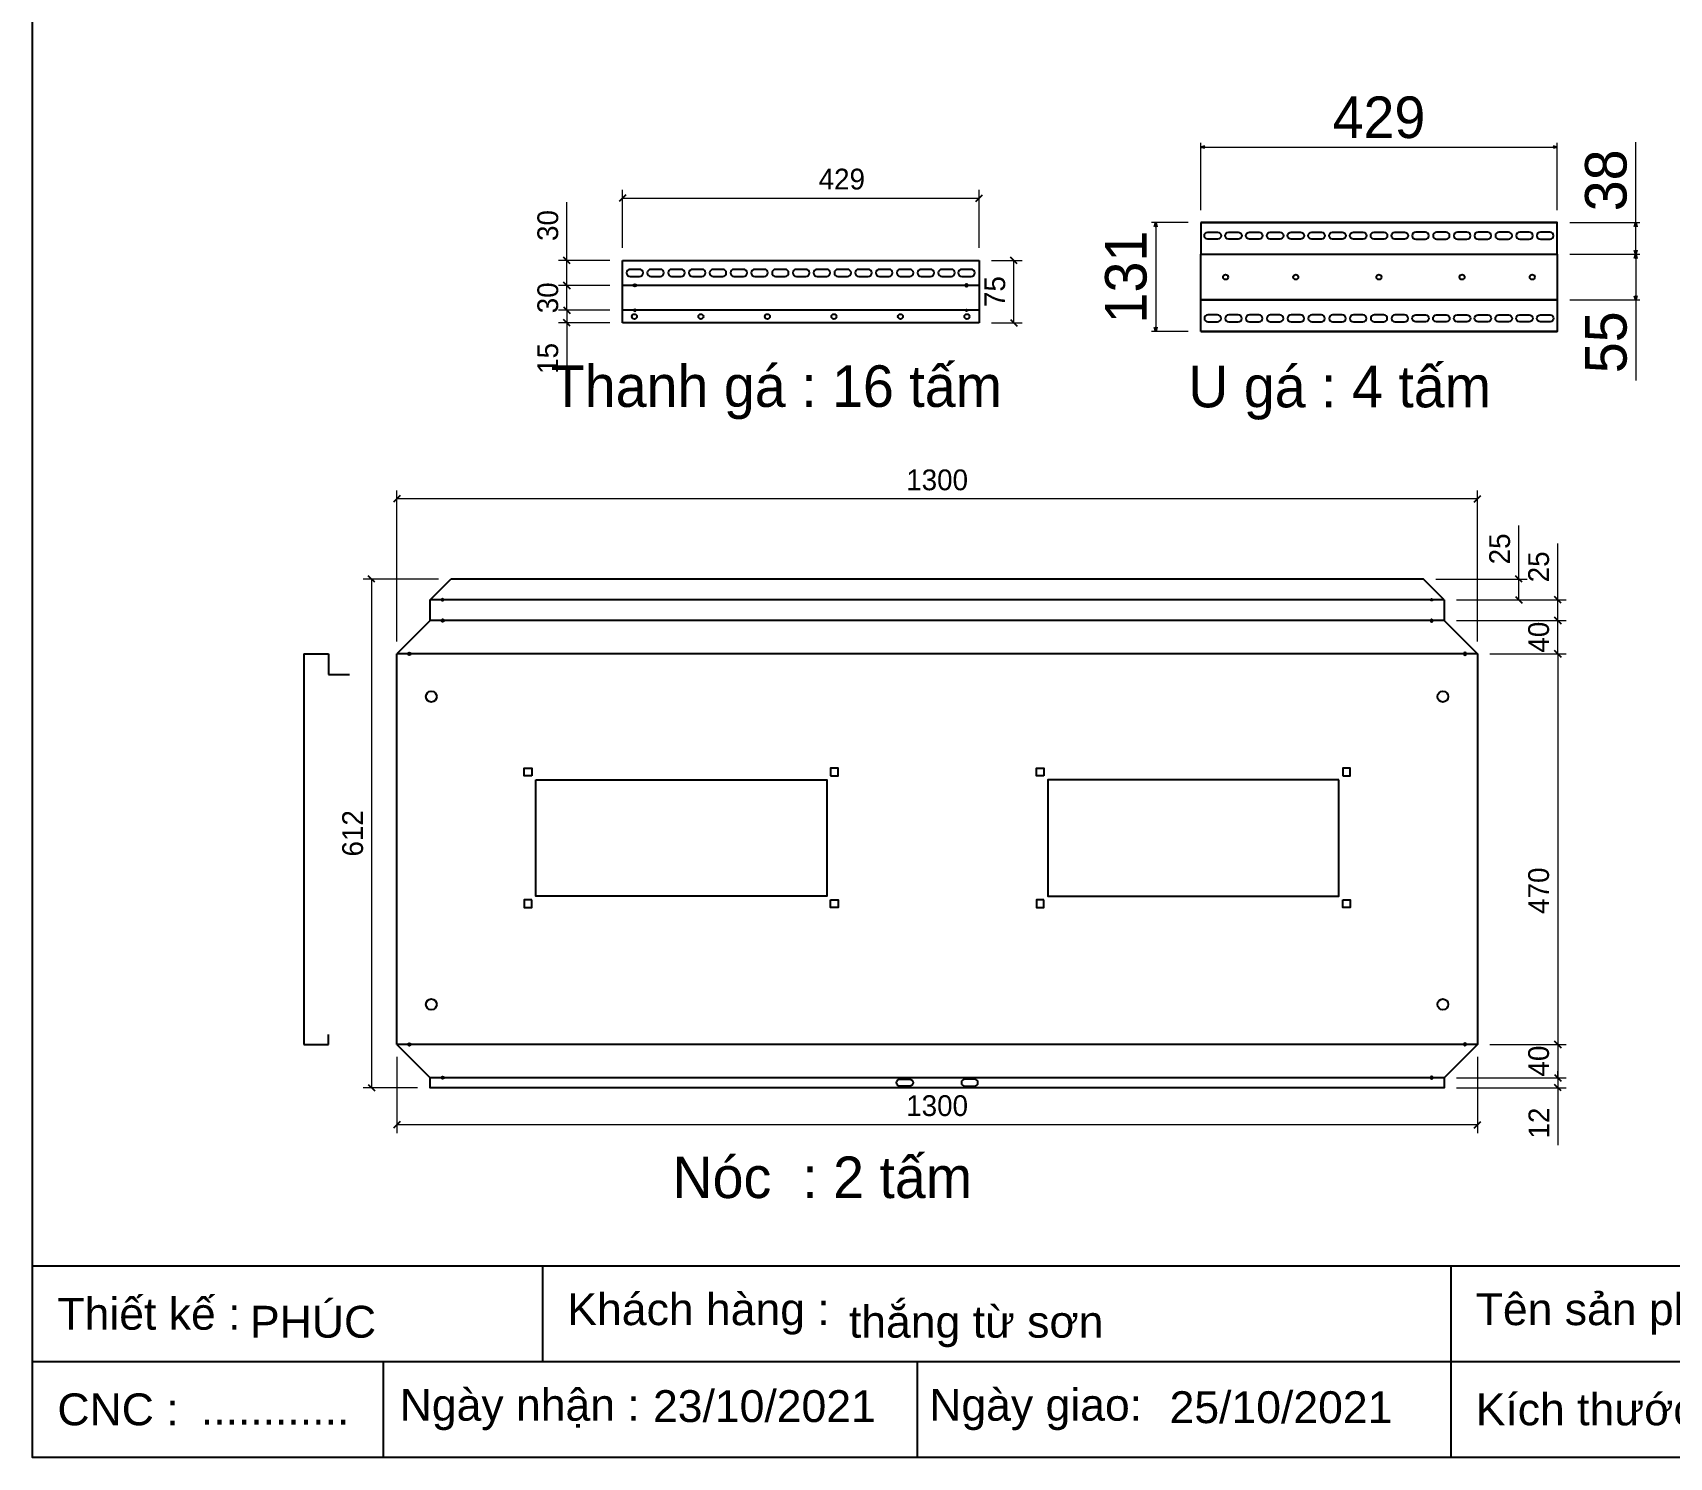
# Model space of a CAD drawing. Header units: millimetres. Extents: x 0 to 5692, y 0 to 4025.
# Drawn here: x 0 to 1968, y 0 to 1714 of the extents above; entities that cross this region are included whole.
import ezdxf

# ---------------------------------------------------------------- set-up
doc = ezdxf.new("R2010")
doc.units = ezdxf.units.MM
doc.layers.add('CNC', color=7, linetype='Continuous')
doc.layers.add('DIM', color=253, linetype='Continuous')
doc.styles.add('Arial', font='arial.ttf')
doc.dimstyles.new('CNC', dxfattribs={"dimtxt": 50, "dimasz": 5, "dimexe": 5, "dimexo": 15, "dimgap": 10, "dimtad": 1, "dimdec": 0, "dimtxsty": 'Standard', "dimblk": 'OPEN30', "dimcen": 10, "dimclrd": 5, "dimclre": 5, "dimclrt": 3, "dimazin": 3, "dimtfac": 1, "dimtdec": 0, "dimtmove": 0, "dimatfit": 3, "dimldrblk": 'ARCHTICK', "dimlwd": 9, "dimlwe": 9})
doc.dimstyles.new('Dim-25', dxfattribs={"dimtxt": 25, "dimasz": 8, "dimexe": 10, "dimexo": 15, "dimgap": 10, "dimtad": 1, "dimdec": 0, "dimtxsty": 'Standard', "dimblk": 'OBLIQUE', "dimcen": 10, "dimclrd": 5, "dimclre": 5, "dimclrt": 3, "dimazin": 3, "dimtfac": 1, "dimtdec": 0, "dimtmove": 0, "dimatfit": 3, "dimldrblk": 'OBLIQUE', "dimlwd": 9, "dimlwe": 9})

# ---------------------------------------------------------------- blocks, each defined once
blk = doc.blocks.new('*D28')
at = {"color": 0, "linetype": 'ByBlock', "lineweight": -2}
for p, q in [((441.9, 404.1), (433.9, 396.1)), ((1733.5, 396.1), (1741.5, 404.1))]:
    blk.add_line(p, q, dxfattribs=at)
at = {"layer": 'Defpoints', "color": 0, "transparency": 16777216}
for p in [(437.9, 496.7), (1737.5, 496.7), (437.9, 400.1)]:
    blk.add_point(p, dxfattribs=at)
at = {"layer": 'DIM', "color": 5, "lineweight": 9, "transparency": 16777216}
for p, q in [((437.9, 481.7), (437.9, 390.1)), ((1737.5, 481.7), (1737.5, 390.1)), ((1737.5, 400.1), (437.9, 400.1))]:
    blk.add_line(p, q, dxfattribs=at)
at = {"layer": 'DIM', "color": 3, "transparency": 16777216, "insert": (1087.7, 422.9), "char_height": 25, "attachment_point": 5}
blk.add_mtext('1300', dxfattribs=at)
blk = doc.blocks.new('_Oblique')
at = {"color": 0, "linetype": 'ByBlock', "lineweight": -2}
blk.add_line((-0.5, -0.5), (0.5, 0.5), dxfattribs=at)
blk = doc.blocks.new('*D29')
at = {"color": 0, "linetype": 'ByBlock', "lineweight": -2}
for p, q in [((1838.1, 962.7), (1830.1, 970.7)), ((1830.1, 500.7), (1838.1, 492.7))]:
    blk.add_line(p, q, dxfattribs=at)
at = {"layer": 'Defpoints', "color": 0, "transparency": 16777216}
for p in [(1737.5, 966.7), (1737.5, 496.7), (1834.1, 496.7)]:
    blk.add_point(p, dxfattribs=at)
at = {"layer": 'DIM', "color": 5, "lineweight": 9, "transparency": 16777216}
for p, q in [((1752.5, 966.7), (1844.1, 966.7)), ((1834.1, 966.7), (1834.1, 496.7)), ((1752.5, 496.7), (1844.1, 496.7))]:
    blk.add_line(p, q, dxfattribs=at)
at = {"layer": 'DIM', "color": 3, "transparency": 16777216, "insert": (1811.3, 681.7), "char_height": 25, "attachment_point": 5, "rotation": 90}
blk.add_mtext('470', dxfattribs=at)
blk = doc.blocks.new('*D30')
at = {"color": 0, "linetype": 'ByBlock', "lineweight": -2}
for p, q in [((1838.1, 492.7), (1830.1, 500.7)), ((1830.1, 460.7), (1838.1, 452.7))]:
    blk.add_line(p, q, dxfattribs=at)
at = {"layer": 'Defpoints', "color": 0, "transparency": 16777216}
for p in [(1737.5, 496.7), (1697.5, 456.7), (1834.1, 456.7)]:
    blk.add_point(p, dxfattribs=at)
at = {"layer": 'DIM', "color": 5, "lineweight": 9, "transparency": 16777216}
for p, q in [((1752.5, 496.7), (1844.1, 496.7)), ((1834.1, 496.7), (1834.1, 456.7)), ((1712.5, 456.7), (1844.1, 456.7))]:
    blk.add_line(p, q, dxfattribs=at)
at = {"layer": 'DIM', "color": 3, "transparency": 16777216, "insert": (1811.3, 476.7), "char_height": 25, "attachment_point": 5, "rotation": 90}
blk.add_mtext('40', dxfattribs=at)
blk = doc.blocks.new('*D31')
at = {"color": 0, "linetype": 'ByBlock', "lineweight": -2}
for p, q in [((1830.1, 460.7), (1838.1, 452.7)), ((1838.1, 440.7), (1830.1, 448.7))]:
    blk.add_line(p, q, dxfattribs=at)
at = {"layer": 'Defpoints', "color": 0, "transparency": 16777216}
for p in [(1697.5, 456.7), (1697.5, 444.7), (1834.1, 444.7)]:
    blk.add_point(p, dxfattribs=at)
at = {"layer": 'DIM', "color": 5, "lineweight": 9, "transparency": 16777216}
for p, q in [((1712.5, 456.7), (1844.1, 456.7)), ((1834.1, 456.7), (1834.1, 464.7)), ((1834.1, 456.7), (1834.1, 444.7)), ((1712.5, 444.7), (1844.1, 444.7)), ((1834.1, 444.7), (1834.1, 375.5))]:
    blk.add_line(p, q, dxfattribs=at)
at = {"layer": 'DIM', "color": 3, "transparency": 16777216, "insert": (1811.5, 402.1), "char_height": 25, "attachment_point": 5, "rotation": 90}
blk.add_mtext('12', dxfattribs=at)
blk = doc.blocks.new('*D32')
at = {"color": 0, "linetype": 'ByBlock', "lineweight": -2}
for p, q in [((411.6, 1052.7), (403.6, 1060.7)), ((403.6, 448.7), (411.6, 440.7))]:
    blk.add_line(p, q, dxfattribs=at)
at = {"layer": 'Defpoints', "color": 0, "transparency": 16777216}
for p in [(502.9, 1056.7), (407.6, 444.7), (477.9, 444.7)]:
    blk.add_point(p, dxfattribs=at)
at = {"layer": 'DIM', "color": 5, "lineweight": 9, "transparency": 16777216}
for p, q in [((487.9, 1056.7), (397.6, 1056.7)), ((407.6, 1056.7), (407.6, 444.7)), ((462.9, 444.7), (397.6, 444.7))]:
    blk.add_line(p, q, dxfattribs=at)
at = {"layer": 'DIM', "color": 3, "transparency": 16777216, "insert": (384.9, 750.7), "char_height": 25, "attachment_point": 5, "rotation": 90}
blk.add_mtext('612', dxfattribs=at)
blk = doc.blocks.new('*D33')
at = {"color": 0, "linetype": 'ByBlock', "lineweight": -2}
for p, q in [((1838.1, 1002.7), (1830.1, 1010.7)), ((1830.1, 970.7), (1838.1, 962.7))]:
    blk.add_line(p, q, dxfattribs=at)
at = {"layer": 'Defpoints', "color": 0, "transparency": 16777216}
for p in [(1697.5, 1006.7), (1834.1, 1006.7), (1737.5, 966.7)]:
    blk.add_point(p, dxfattribs=at)
at = {"layer": 'DIM', "color": 5, "lineweight": 9, "transparency": 16777216}
for p, q in [((1712.5, 1006.7), (1844.1, 1006.7)), ((1834.1, 966.7), (1834.1, 1006.7)), ((1752.5, 966.7), (1844.1, 966.7))]:
    blk.add_line(p, q, dxfattribs=at)
at = {"layer": 'DIM', "color": 3, "transparency": 16777216, "insert": (1811.3, 986.7), "char_height": 25, "attachment_point": 5, "rotation": 90}
blk.add_mtext('40', dxfattribs=at)
blk = doc.blocks.new('*D34')
at = {"color": 0, "linetype": 'ByBlock', "lineweight": -2}
for p, q in [((1838.1, 1027.7), (1830.1, 1035.7)), ((1830.1, 1010.7), (1838.1, 1002.7))]:
    blk.add_line(p, q, dxfattribs=at)
at = {"layer": 'Defpoints', "color": 0, "transparency": 16777216}
for p in [(1697.5, 1031.7), (1834.1, 1031.7), (1697.5, 1006.7)]:
    blk.add_point(p, dxfattribs=at)
at = {"layer": 'DIM', "color": 5, "lineweight": 9, "transparency": 16777216}
for p, q in [((1834.1, 1031.7), (1834.1, 1099.5)), ((1712.5, 1031.7), (1844.1, 1031.7)), ((1834.1, 1006.7), (1834.1, 1031.7)), ((1712.5, 1006.7), (1844.1, 1006.7))]:
    blk.add_line(p, q, dxfattribs=at)
at = {"layer": 'DIM', "color": 3, "transparency": 16777216, "insert": (1811.3, 1071.3), "char_height": 25, "attachment_point": 5, "rotation": 90}
blk.add_mtext('25', dxfattribs=at)
blk = doc.blocks.new('*D35')
at = {"color": 0, "linetype": 'ByBlock', "lineweight": -2}
for p, q in [((1791.2, 1052.7), (1783.2, 1060.7)), ((1783.2, 1035.7), (1791.2, 1027.7))]:
    blk.add_line(p, q, dxfattribs=at)
at = {"layer": 'Defpoints', "color": 0, "transparency": 16777216}
for p in [(1672.5, 1056.7), (1787.2, 1056.7), (1697.5, 1031.7)]:
    blk.add_point(p, dxfattribs=at)
at = {"layer": 'DIM', "color": 5, "lineweight": 9, "transparency": 16777216}
for p, q in [((1787.2, 1056.7), (1787.2, 1121.2)), ((1687.5, 1056.7), (1797.2, 1056.7)), ((1787.2, 1031.7), (1787.2, 1056.7)), ((1712.5, 1031.7), (1797.2, 1031.7))]:
    blk.add_line(p, q, dxfattribs=at)
at = {"layer": 'DIM', "color": 3, "transparency": 16777216, "insert": (1764.4, 1092.9), "char_height": 25, "attachment_point": 5, "rotation": 90}
blk.add_mtext('25', dxfattribs=at)
blk = doc.blocks.new('f3daunguoc')
at = {"layer": 'CNC', "color": 2, "lineweight": -3}
blk.add_circle((0, 0), 1.5, dxfattribs=at)
blk = doc.blocks.new('f2dauxuoi')
at = {"layer": 'CNC', "color": 2, "lineweight": -3}
blk.add_circle((0, 0), 1, dxfattribs=at)
blk = doc.blocks.new('*D36')
at = {"color": 0, "linetype": 'ByBlock', "lineweight": -2}
for p, q in [((441.9, 1157.1), (433.9, 1149.1)), ((1733.5, 1149.1), (1741.5, 1157.1))]:
    blk.add_line(p, q, dxfattribs=at)
at = {"layer": 'Defpoints', "color": 0, "transparency": 16777216}
for p in [(437.9, 1153.1), (437.9, 966.7), (1737.5, 966.7)]:
    blk.add_point(p, dxfattribs=at)
at = {"layer": 'DIM', "color": 5, "lineweight": 9, "transparency": 16777216}
for p, q in [((437.9, 981.7), (437.9, 1163.1)), ((1737.5, 981.7), (1737.5, 1163.1)), ((1737.5, 1153.1), (437.9, 1153.1))]:
    blk.add_line(p, q, dxfattribs=at)
at = {"layer": 'DIM', "color": 3, "transparency": 16777216, "insert": (1087.7, 1175.8), "char_height": 25, "attachment_point": 5}
blk.add_mtext('1300', dxfattribs=at)
blk = doc.blocks.new('KHUNG CHUẨN')
at = {"color": 7}
for p, q in [((19889.2, -28535.2), (16919.2, -28535.2)), ((17239.2, -28535.2), (17239.2, -28595.2)), ((17809.2, -28535.2), (17809.2, -28655.2)), ((18939.2, -28595.2), (16919.2, -28595.2)), ((17139.2, -28595.2), (17139.2, -28655.2)), ((17474.2, -28595.2), (17474.2, -28655.2))]:
    blk.add_line(p, q, dxfattribs=at)
blk.add_lwpolyline([(16919.2, -26555.2), (19889.2, -26555.2), (19889.2, -28655.2), (16919.2, -28655.2)], close=True, dxfattribs=at)
at = {"color": 2, "char_height": 20, "attachment_point": 4, "style": 'Arial'}
for s, insert, width in [('  Tên sản phẩm :', (17809.2, -28565.2), 917.634), ('  Thiết kế :', (16919.2, -28565.2), 917.634), ('  Khách hàng :', (17239.2, -28565.2), 917.634), ('  CNC :', (16919.2, -28625.2), 917.634), ('  Ngày nhận :', (17134, -28625.2), 556.651), ('  Ngày giao:', (17466.3, -28625.2), 556.651), ('  Kích thước :', (17809.2, -28625.2), 917.634)]:
    blk.add_mtext(s, dxfattribs=dict(at, insert=insert, width=width))
at = {"color": 3, "style": 'Arial'}
for tag, p in [('#01', (17055.6, -28580.1)), ('#02', (17431.4, -28580.1)), ('#03', (18030.6, -28580.1)), ('#08', (18751.7, -28580.1)), ('#10', (19064.8, -28580.1)), ('#11', (19060.3, -28625.7)), ('#12', (19806.5, -28628.9)), ('#04', (17024.8, -28634.6)), ('#05', (17308.5, -28633)), ('#06', (17632.7, -28633.7)), ('#07', (18002, -28634.7)), ('#09', (18753.8, -28632.6))]:
    blk.add_attdef(tag, p, '', height=20, dxfattribs=at)
blk = doc.blocks.new('*D62')
at = {"color": 0, "linetype": 'ByBlock', "lineweight": -2}
for p, q in [((713.2, 1518.9), (705.2, 1510.9)), ((1134.1, 1510.9), (1142.1, 1518.9))]:
    blk.add_line(p, q, dxfattribs=at)
at = {"layer": 'Defpoints', "color": 0, "transparency": 16777216}
for p in [(1138.1, 1514.9), (709.2, 1440), (1138.1, 1440)]:
    blk.add_point(p, dxfattribs=at)
at = {"layer": 'DIM', "color": 5, "lineweight": 9, "transparency": 16777216}
for p, q in [((709.2, 1455), (709.2, 1524.9)), ((1138.1, 1455), (1138.1, 1524.9)), ((709.2, 1514.9), (1138.1, 1514.9))]:
    blk.add_line(p, q, dxfattribs=at)
at = {"layer": 'DIM', "color": 3, "transparency": 16777216, "insert": (973.1, 1537.7), "char_height": 25, "attachment_point": 5}
blk.add_mtext('429', dxfattribs=at)
blk = doc.blocks.new('*D63')
at = {"color": 0, "linetype": 'ByBlock', "lineweight": -2}
for p, q in [((1183.9, 1436), (1175.9, 1444)), ((1175.9, 1369), (1183.9, 1361))]:
    blk.add_line(p, q, dxfattribs=at)
at = {"layer": 'Defpoints', "color": 0, "transparency": 16777216}
for p in [(1138.1, 1440), (1179.9, 1440), (1138.1, 1365)]:
    blk.add_point(p, dxfattribs=at)
at = {"layer": 'DIM', "color": 5, "lineweight": 9, "transparency": 16777216}
for p, q in [((1153.1, 1440), (1189.9, 1440)), ((1179.9, 1365), (1179.9, 1440)), ((1153.1, 1365), (1189.9, 1365))]:
    blk.add_line(p, q, dxfattribs=at)
at = {"layer": 'DIM', "color": 3, "transparency": 16777216, "insert": (1157.2, 1402.5), "char_height": 25, "attachment_point": 5, "rotation": 90}
blk.add_mtext('75', dxfattribs=at)
blk = doc.blocks.new('*D64')
at = {"color": 0, "linetype": 'ByBlock', "lineweight": -2}
for p, q in [((646.4, 1406), (638.4, 1414)), ((638.4, 1384), (646.4, 1376))]:
    blk.add_line(p, q, dxfattribs=at)
at = {"layer": 'Defpoints', "color": 0, "transparency": 16777216}
for p in [(642.4, 1410), (709.2, 1410), (709.2, 1380)]:
    blk.add_point(p, dxfattribs=at)
at = {"layer": 'DIM', "color": 5, "lineweight": 9, "transparency": 16777216}
for p, q in [((694.2, 1410), (632.4, 1410)), ((642.4, 1380), (642.4, 1410)), ((694.2, 1380), (632.4, 1380))]:
    blk.add_line(p, q, dxfattribs=at)
at = {"layer": 'DIM', "color": 3, "transparency": 16777216, "insert": (619.6, 1395), "char_height": 25, "attachment_point": 5, "rotation": 90}
blk.add_mtext('30', dxfattribs=at)
blk = doc.blocks.new('*D65')
at = {"color": 0, "linetype": 'ByBlock', "lineweight": -2}
for p, q in [((646.4, 1436), (638.4, 1444)), ((638.4, 1414), (646.4, 1406))]:
    blk.add_line(p, q, dxfattribs=at)
at = {"layer": 'Defpoints', "color": 0, "transparency": 16777216}
for p in [(642.4, 1440), (709.2, 1440), (709.2, 1410)]:
    blk.add_point(p, dxfattribs=at)
at = {"layer": 'DIM', "color": 5, "lineweight": 9, "transparency": 16777216}
for p, q in [((642.4, 1440), (642.4, 1509.9)), ((694.2, 1440), (632.4, 1440)), ((642.4, 1410), (642.4, 1440)), ((694.2, 1410), (632.4, 1410))]:
    blk.add_line(p, q, dxfattribs=at)
at = {"layer": 'DIM', "color": 3, "transparency": 16777216, "insert": (619.6, 1482), "char_height": 25, "attachment_point": 5, "rotation": 90}
blk.add_mtext('30', dxfattribs=at)
blk = doc.blocks.new('*D66')
at = {"color": 0, "linetype": 'ByBlock', "lineweight": -2}
for p, q in [((638.4, 1384), (646.4, 1376)), ((646.4, 1361), (638.4, 1369))]:
    blk.add_line(p, q, dxfattribs=at)
at = {"layer": 'Defpoints', "color": 0, "transparency": 16777216}
for p in [(709.2, 1380), (642.4, 1365), (709.2, 1365)]:
    blk.add_point(p, dxfattribs=at)
at = {"layer": 'DIM', "color": 5, "lineweight": 9, "transparency": 16777216}
for p, q in [((694.2, 1380), (632.4, 1380)), ((642.4, 1380), (642.4, 1388)), ((642.4, 1380), (642.4, 1365)), ((694.2, 1365), (632.4, 1365)), ((642.4, 1365), (642.4, 1295.3))]:
    blk.add_line(p, q, dxfattribs=at)
at = {"layer": 'DIM', "color": 3, "transparency": 16777216, "insert": (619.6, 1322.1), "char_height": 25, "attachment_point": 5, "rotation": 90}
blk.add_mtext('15', dxfattribs=at)
blk = doc.blocks.new('ovan8.5x20')
at = {"layer": 'CNC', "color": 2, "lineweight": -3}
for p, q in [((5.7, 4.2), (-5.8, 4.2)), ((-5.8, -4.2), (5.7, -4.2))]:
    blk.add_line(p, q, dxfattribs=at)
for centre, start, end in [((-5.8, 0), 90, 270), ((5.7, 0), 270, 90)]:
    blk.add_arc(centre, 4.25, start, end, dxfattribs=at)
blk = doc.blocks.new('*D67')
at = {"color": 5, "lineweight": 9, "ltscale": 3, "transparency": 16777216}
for p, q in [((1404.7, 1500.5), (1404.7, 1581.3)), ((1409.7, 1576.3), (1828.5, 1576.3)), ((1833.5, 1500.5), (1833.5, 1581.3))]:
    blk.add_line(p, q, dxfattribs=at)
at = {"color": 0, "linetype": 'ByBlock', "lineweight": -2}
for p, q in [((1404.7, 1576.3), (1409.7, 1577.7)), ((1409.7, 1575), (1404.7, 1576.3)), ((1404.7, 1576.3), (1409.7, 1576.3)), ((1828.5, 1577.7), (1833.5, 1576.3)), ((1833.5, 1576.3), (1828.5, 1575)), ((1833.5, 1576.3), (1828.5, 1576.3))]:
    blk.add_line(p, q, dxfattribs=at)
at = {"layer": 'Defpoints', "color": 0, "ltscale": 3, "transparency": 16777216}
for p in [(1833.5, 1576.3), (1404.7, 1485.5), (1833.5, 1485.5)]:
    blk.add_point(p, dxfattribs=at)
at = {"color": 3, "ltscale": 3, "transparency": 16777216, "insert": (1619.1, 1611.9), "char_height": 50, "attachment_point": 5}
blk.add_mtext('429', dxfattribs=at)
blk = doc.blocks.new('_ArchTick')
at = {"color": 0, "const_width": 0.15}
blk.add_lwpolyline([(-0.5, -0.5), (0.5, 0.5)], dxfattribs=at)
blk = doc.blocks.new('_Open30')
at = {"color": 0, "linetype": 'ByBlock', "lineweight": -2}
for p, q in [((-1, 0.27), (0, 0)), ((0, 0), (-1, -0.27)), ((0, 0), (-1, 0))]:
    blk.add_line(p, q, dxfattribs=at)
blk = doc.blocks.new('*D68')
at = {"color": 5, "lineweight": 9, "ltscale": 3, "transparency": 16777216}
for p, q in [((1927.9, 1485.5), (1927.9, 1582.2)), ((1848.5, 1485.5), (1932.9, 1485.5)), ((1927.9, 1452.5), (1927.9, 1480.5)), ((1848.5, 1447.5), (1932.9, 1447.5))]:
    blk.add_line(p, q, dxfattribs=at)
at = {"color": 0, "linetype": 'ByBlock', "lineweight": -2}
for p, q in [((1926.5, 1480.5), (1927.9, 1485.5)), ((1927.9, 1485.5), (1929.2, 1480.5)), ((1927.9, 1485.5), (1927.9, 1480.5)), ((1927.9, 1447.5), (1926.5, 1452.5)), ((1929.2, 1452.5), (1927.9, 1447.5)), ((1927.9, 1447.5), (1927.9, 1452.5))]:
    blk.add_line(p, q, dxfattribs=at)
at = {"layer": 'Defpoints', "color": 0, "ltscale": 3, "transparency": 16777216}
for p in [(1833.5, 1485.5), (1927.9, 1485.5), (1833.5, 1447.5)]:
    blk.add_point(p, dxfattribs=at)
at = {"color": 3, "ltscale": 3, "transparency": 16777216, "insert": (1892.3, 1536.3), "char_height": 50, "attachment_point": 5, "rotation": 90}
blk.add_mtext('38', dxfattribs=at)
blk = doc.blocks.new('*D69')
at = {"color": 5, "lineweight": 9, "ltscale": 3, "transparency": 16777216}
for p, q in [((1848.5, 1447.5), (1932.9, 1447.5)), ((1927.9, 1442.5), (1927.9, 1397.5)), ((1848.5, 1392.5), (1932.9, 1392.5)), ((1927.9, 1392.5), (1927.9, 1295.5))]:
    blk.add_line(p, q, dxfattribs=at)
at = {"color": 0, "linetype": 'ByBlock', "lineweight": -2}
for p, q in [((1926.5, 1442.5), (1927.9, 1447.5)), ((1927.9, 1447.5), (1929.2, 1442.5)), ((1927.9, 1447.5), (1927.9, 1442.5)), ((1927.9, 1392.5), (1926.5, 1397.5)), ((1929.2, 1397.5), (1927.9, 1392.5)), ((1927.9, 1392.5), (1927.9, 1397.5))]:
    blk.add_line(p, q, dxfattribs=at)
at = {"layer": 'Defpoints', "color": 0, "ltscale": 3, "transparency": 16777216}
for p in [(1833.5, 1447.5), (1833.5, 1392.5), (1927.9, 1392.5)]:
    blk.add_point(p, dxfattribs=at)
at = {"color": 3, "ltscale": 3, "transparency": 16777216, "insert": (1892.4, 1341.5), "char_height": 50, "attachment_point": 5, "rotation": 90}
blk.add_mtext('55', dxfattribs=at)
blk = doc.blocks.new('*D70')
at = {"color": 5, "lineweight": 9, "ltscale": 3, "transparency": 16777216}
for p, q in [((1389.7, 1485.5), (1345.6, 1485.5)), ((1350.6, 1480.5), (1350.6, 1359.5)), ((1389.7, 1354.5), (1345.6, 1354.5))]:
    blk.add_line(p, q, dxfattribs=at)
at = {"color": 0, "linetype": 'ByBlock', "lineweight": -2}
for p, q in [((1349.2, 1480.5), (1350.6, 1485.5)), ((1350.6, 1485.5), (1351.9, 1480.5)), ((1350.6, 1485.5), (1350.6, 1480.5)), ((1350.6, 1354.5), (1349.2, 1359.5)), ((1351.9, 1359.5), (1350.6, 1354.5)), ((1350.6, 1354.5), (1350.6, 1359.5))]:
    blk.add_line(p, q, dxfattribs=at)
at = {"layer": 'Defpoints', "color": 0, "ltscale": 3, "transparency": 16777216}
for p in [(1404.7, 1485.5), (1350.6, 1354.5), (1404.7, 1354.5)]:
    blk.add_point(p, dxfattribs=at)
at = {"color": 3, "ltscale": 3, "transparency": 16777216, "insert": (1315, 1420), "char_height": 50, "attachment_point": 5, "rotation": 90}
blk.add_mtext('131', dxfattribs=at)

msp = doc.modelspace()

# ---------------------------------------------------------------- linework, layer by layer
at = {"ltscale": 3}
for p, q in [((1404.7, 1485.5), (1833.5, 1485.5)), ((1404.7, 1447.5), (1833.5, 1447.5)), ((1404.7, 1354.5), (1833.5, 1354.5))]:
    msp.add_line(p, q, dxfattribs=at)
at = {"color": 7}
for p, q in [((709.2, 1365), (709.2, 1440)), ((709.2, 1440), (1138.1, 1440)), ((1138.1, 1440), (1138.1, 1365)), ((1138.1, 1410), (709.2, 1410)), ((1138.1, 1380), (709.2, 1380)), ((1138.1, 1365), (709.2, 1365)), ((477.9, 1031.7), (502.9, 1056.7)), ((1672.5, 1056.7), (502.9, 1056.7)), ((1697.5, 1031.7), (1672.5, 1056.7)), ((1697.5, 1031.7), (477.9, 1031.7)), ((477.9, 1006.7), (437.9, 966.7)), ((1697.5, 1006.7), (477.9, 1006.7)), ((1697.5, 1006.7), (1737.5, 966.7)), ((325.9, 966.7), (325.9, 496.7)), ((325.9, 966.7), (355.9, 966.7)), ((355.9, 966.7), (355.9, 941.7)), ((1737.5, 966.7), (437.9, 966.7)), ((355.9, 941.7), (380.9, 941.7)), ((325.9, 496.7), (355.9, 496.7)), ((355.9, 496.7), (355.9, 508.7)), ((1737.5, 496.7), (437.9, 496.7)), ((437.9, 496.7), (477.9, 456.7)), ((1737.5, 496.7), (1697.5, 456.7)), ((1697.5, 456.7), (477.9, 456.7))]:
    msp.add_line(p, q, dxfattribs=at)
at = {"ltscale": 3}
for points in [[(1404.7, 1485.5), (1404.7, 1447.5), (1833.5, 1447.5), (1833.5, 1485.5)], [(1833.5, 1447.5), (1833.5, 1392.5), (1404.7, 1392.5), (1404.7, 1447.5)], [(1404.7, 1354.5), (1404.7, 1392.5), (1833.5, 1392.5), (1833.5, 1354.5)]]:
    msp.add_lwpolyline(points, close=True, dxfattribs=at)
at = {"color": 2, "ltscale": 0.5}
for points in [[(1413.4, 1465.5, -1), (1413.4, 1474), (1424.9, 1474, -1), (1424.9, 1465.5)], [(1438.4, 1465.5, -1), (1438.4, 1474), (1449.9, 1474, -1), (1449.9, 1465.5)], [(1463.4, 1465.5, -1), (1463.4, 1474), (1474.9, 1474, -1), (1474.9, 1465.5)], [(1488.4, 1465.5, -1), (1488.4, 1474), (1499.9, 1474, -1), (1499.9, 1465.5)], [(1513.4, 1465.5, -1), (1513.4, 1474), (1524.9, 1474, -1), (1524.9, 1465.5)], [(1538.4, 1465.5, -1), (1538.4, 1474), (1549.9, 1474, -1), (1549.9, 1465.5)], [(1563.4, 1465.5, -1), (1563.4, 1474), (1574.9, 1474, -1), (1574.9, 1465.5)], [(1588.4, 1465.5, -1), (1588.4, 1474), (1599.9, 1474, -1), (1599.9, 1465.5)], [(1613.4, 1465.5, -1), (1613.4, 1474), (1624.9, 1474, -1), (1624.9, 1465.5)], [(1638.4, 1465.5, -1), (1638.4, 1474), (1649.9, 1474, -1), (1649.9, 1465.5)], [(1674.9, 1465.5, 1), (1674.9, 1474), (1663.4, 1474, 1), (1663.4, 1465.5)], [(1699.9, 1465.5, 1), (1699.9, 1474), (1688.4, 1474, 1), (1688.4, 1465.5)], [(1724.9, 1465.5, 1), (1724.9, 1474), (1713.4, 1474, 1), (1713.4, 1465.5)], [(1749.9, 1465.5, 1), (1749.9, 1474), (1738.4, 1474, 1), (1738.4, 1465.5)], [(1774.9, 1465.5, 1), (1774.9, 1474), (1763.4, 1474, 1), (1763.4, 1465.5)], [(1799.9, 1465.5, 1), (1799.9, 1474), (1788.4, 1474, 1), (1788.4, 1465.5)], [(1824.9, 1465.5, 1), (1824.9, 1474), (1813.4, 1474, 1), (1813.4, 1465.5)], [(1413.4, 1374.5, 1), (1413.4, 1366), (1424.9, 1366, 1), (1424.9, 1374.5)], [(1438.4, 1374.5, 1), (1438.4, 1366), (1449.9, 1366, 1), (1449.9, 1374.5)], [(1463.4, 1374.5, 1), (1463.4, 1366), (1474.9, 1366, 1), (1474.9, 1374.5)], [(1488.4, 1374.5, 1), (1488.4, 1366), (1499.9, 1366, 1), (1499.9, 1374.5)], [(1513.4, 1374.5, 1), (1513.4, 1366), (1524.9, 1366, 1), (1524.9, 1374.5)], [(1538.4, 1374.5, 1), (1538.4, 1366), (1549.9, 1366, 1), (1549.9, 1374.5)], [(1563.4, 1374.5, 1), (1563.4, 1366), (1574.9, 1366, 1), (1574.9, 1374.5)], [(1588.4, 1374.5, 1), (1588.4, 1366), (1599.9, 1366, 1), (1599.9, 1374.5)], [(1613.4, 1374.5, 1), (1613.4, 1366), (1624.9, 1366, 1), (1624.9, 1374.5)], [(1638.4, 1374.5, 1), (1638.4, 1366), (1649.9, 1366, 1), (1649.9, 1374.5)], [(1674.9, 1374.5, -1), (1674.9, 1366), (1663.4, 1366, -1), (1663.4, 1374.5)], [(1699.9, 1374.5, -1), (1699.9, 1366), (1688.4, 1366, -1), (1688.4, 1374.5)], [(1724.9, 1374.5, -1), (1724.9, 1366), (1713.4, 1366, -1), (1713.4, 1374.5)], [(1749.9, 1374.5, -1), (1749.9, 1366), (1738.4, 1366, -1), (1738.4, 1374.5)], [(1774.9, 1374.5, -1), (1774.9, 1366), (1763.4, 1366, -1), (1763.4, 1374.5)], [(1799.9, 1374.5, -1), (1799.9, 1366), (1788.4, 1366, -1), (1788.4, 1374.5)], [(1824.9, 1374.5, -1), (1824.9, 1366), (1813.4, 1366, -1), (1813.4, 1374.5)], [(1054.6, 455, -1), (1054.6, 446.5), (1043.1, 446.5, -1), (1043.1, 455)], [(1121.1, 455, 1), (1121.1, 446.5), (1132.6, 446.5, 1), (1132.6, 455)]]:
    msp.add_lwpolyline(points, format="xyb", close=True, dxfattribs=at)
at = {"color": 7}
for points in [[(477.9, 1006.7), (477.9, 1031.7)], [(1697.5, 1031.7), (1697.5, 1006.7)], [(437.9, 496.7), (437.9, 966.7)], [(1737.5, 966.7), (1737.5, 496.7)], [(1697.5, 456.7), (1697.5, 444.7), (477.9, 444.7), (477.9, 456.7)]]:
    msp.add_lwpolyline(points, dxfattribs=at)
at = {"color": 2}
for points in [[(600.1, 820), (591.1, 820), (591.1, 829), (600.1, 829)], [(959.6, 820), (968.6, 820), (968.6, 829), (959.6, 829)], [(1216.1, 820), (1207.1, 820), (1207.1, 829), (1216.1, 829)], [(1575.6, 820), (1584.6, 820), (1584.6, 829), (1575.6, 829)], [(604.9, 815.2), (954.9, 815.2), (954.9, 675.2), (604.9, 675.2)], [(1570.9, 815.2), (1220.9, 815.2), (1220.9, 675.2), (1570.9, 675.2)], [(600.1, 670.5), (591.1, 670.5), (591.1, 661.5), (600.1, 661.5)], [(959.6, 670.5), (968.6, 670.5), (968.6, 661.5), (959.6, 661.5)], [(1216.1, 670.5), (1207.1, 670.5), (1207.1, 661.5), (1216.1, 661.5)], [(1575.6, 670.5), (1584.6, 670.5), (1584.6, 661.5), (1575.6, 661.5)]]:
    msp.add_lwpolyline(points, close=True, dxfattribs=at)
at = {"color": 2, "ltscale": 3}
for centre in [(1434.7, 1420), (1519.1, 1420), (1719.1, 1420), (1803.5, 1420)]:
    msp.add_circle(centre, 3, dxfattribs=at)
at = {"ltscale": 3}
msp.add_circle((1619.1, 1420), 3, dxfattribs=at)
at = {"color": 2}
for centre in [(723.6, 1372.5), (803.6, 1372.5), (883.6, 1372.5), (963.6, 1372.5), (1043.6, 1372.5), (1123.6, 1372.5)]:
    msp.add_circle(centre, 3, dxfattribs=at)
at = {"color": 2, "ltscale": 0.5}
for centre in [(479.4, 915.2), (1696, 915.2), (479.4, 544.9), (1696, 544.9)]:
    msp.add_circle(centre, 6.5, dxfattribs=at)

# ---------------------------------------------------------------- block references
at = {"color": 3}
ref = msp.add_blockref('KHUNG CHUẨN', (-32428.1, 54921.6), dxfattribs=dict(at, xscale=1.916639999986728, yscale=1.916639999986728, zscale=1.916639999986728))
ref.add_attrib('#02', 'thắng từ sơn', (981.6, 143.9), dxfattribs={"color": 3, "height": 38.333, "style": 'Arial'})
ref.add_attrib('#05', '23/10/2021', (746, 42.4), dxfattribs={"color": 3, "height": 38.33, "style": 'Arial'})
ref.add_attrib('#06', '25/10/2021', (1367.3, 41.1), dxfattribs={"color": 3, "height": 38.33, "style": 'Arial'})
ref.add_attrib('#01', 'PHÚC', (261.3, 143.9), dxfattribs={"color": 3, "height": 38.33, "style": 'Arial'})
ref.add_attrib('#04', '............', (202.2, 39.4), dxfattribs={"color": 3, "height": 38.333, "style": 'Arial'})
at = {"lineweight": -3}
msp.add_blockref('f3daunguoc', (724.2, 1410), dxfattribs=at)
at = {"lineweight": -3, "xscale": -1}
msp.add_blockref('f3daunguoc', (1123.1, 1410), dxfattribs=at)
at = {"lineweight": -3, "xscale": -1, "rotation": 90}
for name, p in [('f2dauxuoi', (724.2, 1380)), ('f2dauxuoi', (492.9, 1031.7)), ('f3daunguoc', (1682.5, 1006.7)), ('f3daunguoc', (1722.5, 966.7)), ('f3daunguoc', (1722.5, 496.7)), ('f3daunguoc', (1682.5, 456.7))]:
    msp.add_blockref(name, p, dxfattribs=at)
at = {"lineweight": -3, "rotation": 270}
for name, p in [('f2dauxuoi', (1123.1, 1380)), ('f2dauxuoi', (1682.5, 1031.7)), ('f3daunguoc', (492.9, 1006.7)), ('f3daunguoc', (452.9, 966.7)), ('f3daunguoc', (452.9, 496.7)), ('f3daunguoc', (492.9, 456.7))]:
    msp.add_blockref(name, p, dxfattribs=at)
at = {"layer": 'CNC', "lineweight": -3}
for p in [(724.2, 1425), (749.2, 1425), (774.2, 1425), (799.2, 1425), (824.2, 1425), (849.2, 1425), (874.2, 1425), (899.2, 1425), (924.2, 1425), (949.2, 1425), (974.2, 1425), (999.2, 1425), (1024.2, 1425), (1049.2, 1425), (1074.2, 1425), (1099.2, 1425), (1123.1, 1425)]:
    msp.add_blockref('ovan8.5x20', p, dxfattribs=at)

# ---------------------------------------------------------------- texts
at = {"color": 2, "char_height": 50, "width": 1216.419, "attachment_point": 5}
for s, insert in [('Thanh gá : 16 tấm', (894.4, 1281.2)), ('U gá : 4 tấm', (1571.8, 1280.7)), ('Nóc  : 2 tấm', (949.6, 336.5))]:
    msp.add_mtext(s, dxfattribs=dict(at, insert=insert))

# ---------------------------------------------------------------- dimensions: what is measured, and where the dimension line sits
at = {"ltscale": 3}
dim = msp.add_linear_dim(base=(1833.5, 1576.3), p1=(1404.7, 1485.5), p2=(1833.5, 1485.5), dimstyle='CNC', dxfattribs=at)
dim.commit()
dim.dimension.update_dxf_attribs({"geometry": '*D67', "text_midpoint": (1619.1, 1611.9)})
for base, p1, p2, picture, middle in [((1927.9, 1485.5), (1833.5, 1447.5), (1833.5, 1485.5), '*D68', (1892.3, 1536.3)), ((1350.6, 1354.5), (1404.7, 1485.5), (1404.7, 1354.5), '*D70', (1315, 1420)), ((1927.9, 1392.5), (1833.5, 1447.5), (1833.5, 1392.5), '*D69', (1892.4, 1341.5))]:
    dim = msp.add_linear_dim(base=base, p1=p1, p2=p2, angle=90, dimstyle='CNC', dxfattribs=at)
    dim.commit()
    dim.dimension.update_dxf_attribs({"geometry": picture, "text_midpoint": middle})
at = {"layer": 'DIM', "color": 7}
for base, p1, p2, angle, picture, middle in [((1138.1, 1514.9), (709.2, 1440), (1138.1, 1440), 180, '*D62', (973.1, 1514.9)), ((642.4, 1440), (709.2, 1410), (709.2, 1440), 90, '*D65', (642.4, 1482)), ((642.4, 1410), (709.2, 1380), (709.2, 1410), 90, '*D64', (642.4, 1395)), ((1787.2, 1056.7), (1697.5, 1031.7), (1672.5, 1056.7), 270, '*D35', (1787.2, 1092.9)), ((1834.1, 1031.7), (1697.5, 1006.7), (1697.5, 1031.7), 270, '*D34', (1834.1, 1071.3)), ((1834.1, 1006.7), (1737.5, 966.7), (1697.5, 1006.7), 270, '*D33', (1834.1, 986.7)), ((1834.1, 496.7), (1737.5, 966.7), (1737.5, 496.7), 270, '*D29', (1834.1, 681.7)), ((1834.1, 456.7), (1737.5, 496.7), (1697.5, 456.7), 270, '*D30', (1834.1, 476.7))]:
    dim = msp.add_linear_dim(base=base, p1=p1, p2=p2, angle=angle, dimstyle='Dim-25', dxfattribs=at)
    dim.commit()
    dim.dimension.update_dxf_attribs({"geometry": picture, "text_midpoint": middle, "dimtype": 160})
for base, p1, p2, angle, picture, middle in [((1179.9, 1440), (1138.1, 1365), (1138.1, 1440), 90, '*D63', (1157.2, 1402.5)), ((642.4, 1365), (709.2, 1380), (709.2, 1365), 90, '*D66', (619.6, 1322.1)), ((407.6, 444.7), (502.9, 1056.7), (477.9, 444.7), 270, '*D32', (384.9, 750.7)), ((1834.1, 444.7), (1697.5, 456.7), (1697.5, 444.7), 270, '*D31', (1811.5, 402.1))]:
    dim = msp.add_linear_dim(base=base, p1=p1, p2=p2, angle=angle, dimstyle='Dim-25', dxfattribs=at)
    dim.commit()
    dim.dimension.update_dxf_attribs({"geometry": picture, "text_midpoint": middle})
at = {"layer": 'DIM'}
dim = msp.add_linear_dim(base=(437.9, 1153.1), p1=(1737.5, 966.7), p2=(437.9, 966.7), dimstyle='Dim-25', dxfattribs=at)
dim.commit()
dim.dimension.update_dxf_attribs({"geometry": '*D36', "text_midpoint": (1087.7, 1175.8)})
at = {"layer": 'DIM', "color": 7}
dim = msp.add_linear_dim(base=(437.9, 400.1), p1=(1737.5, 496.7), p2=(437.9, 496.7), dimstyle='Dim-25', dxfattribs=at)
dim.commit()
dim.dimension.update_dxf_attribs({"geometry": '*D28', "text_midpoint": (1087.7, 422.9)})

doc.saveas('drawing.dxf')
